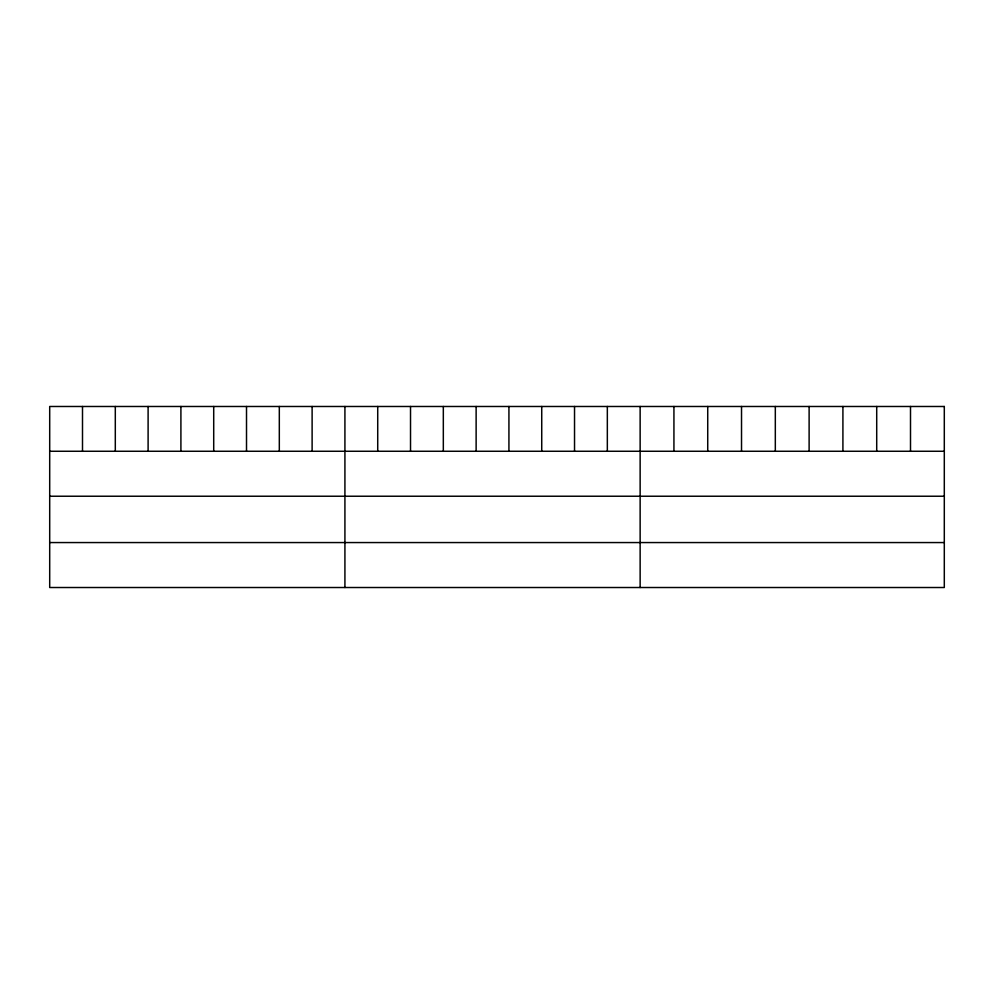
<?xml version="1.0" encoding="UTF-8"?>
<svg xmlns="http://www.w3.org/2000/svg" width="994" height="994" viewBox="0 0 994 994"><rect width="100%" height="100%" fill="white"/><g stroke="black" fill="none" stroke-linecap="round" stroke-linejoin="round"><path stroke-width="1.49" d="M49.7 451.264L944.3 451.264M49.7 496.23L944.3 496.23M49.7 542.562L944.3 542.562M910.504 406.484L910.504 451.264M876.708 406.484L876.708 451.264M842.912 406.484L842.912 451.264M809.116 406.484L809.116 451.264M775.32 406.484L775.32 451.264M741.524 406.484L741.524 451.264M707.728 406.484L707.728 451.264M673.932 406.484L673.932 451.264M640.136 406.484L640.136 587.516M607.334 406.484L607.334 451.264M574.532 406.484L574.532 451.264M541.73 406.484L541.73 451.264M508.928 406.484L508.928 451.264M476.126 406.484L476.126 451.264M443.324 406.484L443.324 451.264M410.522 406.484L410.522 451.264M377.72 406.484L377.72 451.264M344.918 406.484L344.918 587.516M312.116 406.484L312.116 451.264M279.314 406.484L279.314 451.264M246.512 406.484L246.512 451.264M213.71 406.484L213.71 451.264M180.908 406.484L180.908 451.264M148.106 406.484L148.106 451.264M115.304 406.484L115.304 451.264M82.502 406.484L82.502 451.264M944.3 406.484L49.7 406.484L49.7 587.516L944.3 587.516L944.3 406.484"/></g></svg>
